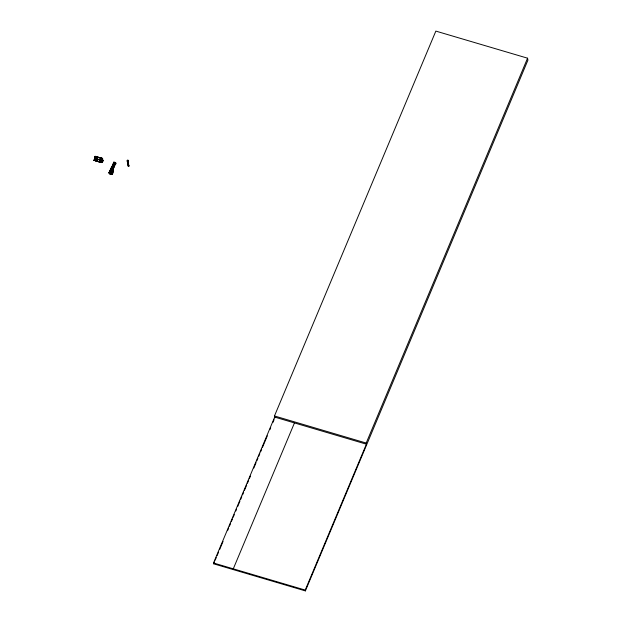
<?xml version="1.0" encoding="UTF-8"?>
<svg xmlns="http://www.w3.org/2000/svg" width="622" height="622" viewBox="0 0 622 622"><rect width="100%" height="100%" fill="white"/><g stroke="black" fill="none" stroke-linecap="round" stroke-linejoin="round"><path stroke-width="0.93" d="M94.995 158.019L95.423 158.602L95.003 157.778A4.572 1.081 -73.5 0 1 94.995 157.327L95.15 156.184L94.972 157.327A4.572 1.081 -73.5 0 0 94.987 157.685L95.088 158.252A3.413 0.809 -73.5 0 1 95.15 158.283L95.399 158.548M95.22 157.879L95.119 157.397A4.23 0.995 -73.5 0 1 95.127 157.063L95.127 156.643L94.995 157.039M102.591 158.991L102.591 158.369L102.428 159.512A4.572 1.081 -73.5 0 0 102.451 159.885L102.957 160.826L102.179 160.429L101.3 162.49M102.568 158.835L102.451 159.52A4.774 1.127 -73.5 0 0 102.451 159.885L102.482 160.002M102.568 159.123L102.568 159.248A4.23 0.995 -73.5 0 0 102.583 159.59L102.646 159.932M110.988 170.335L110.685 168.927L109.122 172.333C109.705 176.64 114.479 173.802 113.181 170.685M102.568 158.983L102.591 159.255A4.23 0.995 -73.5 0 0 102.607 159.597M109.301 173.04C108.71 172.286 109.837 173.919 111.447 173.795M102.443 159.248L102.529 158.54L94.979 156.472L102.537 158.462L95.01 156.581M110.708 169.378L109.122 172.9L111.906 173.631M112.714 170.047L111.447 173.009L112.014 174.214M113.391 170.7L112.971 169.542L113.282 170.319M95.298 156.651L95.275 157.42A4.766 1.127 -73.5 0 0 95.298 157.763L95.679 158.61M111.385 173.033C106.65 172.084 113.041 172.317 111.781 174.401C110.529 172.83 113.266 169.526 113.282 170.063M102.156 158.509L102.132 159.442M102.459 159.084L102.576 158.68M102.467 158.937L102.583 158.524L94.987 156.394L102.537 158.462M112.458 170.933L112.473 170.055L110.973 169.612L110.086 172.986M94.871 158.548L102.373 160.663L95.018 158.283M94.132 160.095L101.588 162.567L94.147 160.266M102.358 160.569L94.847 158.447L102.319 160.655M111.113 169.915L110.693 168.08L111.478 173.289L111.221 171.882M113.274 170.871L113.049 169.573M111.929 174.106L111.711 173.328L109.231 172.792L110.802 169.285L109.433 173.756M109.464 172.473L109.107 172.605M110.755 170.249L110.623 168.966L110.739 170.171M111.711 174.113L113.188 169.954L111.797 173.211L109.107 172.418L109.324 173.67M103.065 160.437L102.428 162.039L102.14 161.222L102.397 162.039L101.713 161.487L102.56 161.704L102.14 161.222L102.397 162.039L103.073 160.468L102.109 161.953L102.848 160.204A3.849 0.91 -73.5 0 0 102.7 160.087L102.723 160.095A3.849 0.91 -73.5 0 1 102.801 160.134L102.871 160.212M109.316 172.823L109.379 173.484M127.191 161.254C126.981 162.894 129.555 161.292 127.868 160.865M128.241 160.725L127.868 160.002L126.989 160.515L127.572 161.121L128.241 160.725L128.404 161.619M94.513 159.372L94.637 158.999L94.941 159.846L94.614 158.999L94.909 159.838L94.513 159.38M103.12 160.569L102.762 160.398L102.109 161.961L102.117 161.215L102.397 162.039L101.713 161.487L102.42 162.047L101.713 161.502M113.274 170.35L113.297 170.179M102.016 161.596L102.42 162.054L101.992 161.58M95.003 158.26L94.101 160.383L101.588 162.567L102.622 159.924M94.412 160.476L95.353 158.19M94.902 158.454L94.101 160.367L95.049 158.136M102.405 160.468L101.627 162.591L94.078 160.251M101.611 162.583L102.475 160.111M113.756 162.202L116.019 163.819C116.633 162.342 112.636 161.254 113.981 163.236M110.973 168.951L113.795 162.194M111.882 174.113L109.285 173.429L110.91 169.643M111.159 169.013L113.826 162.661M111.19 169.176L113.849 162.832M111.548 169.2L114.246 162.785M111.968 169.324L114.673 162.91M112.388 169.448L115.086 163.034M112.504 170.109L111.369 172.823L111.54 174.385M112.8 169.487L115.459 163.143L112.807 169.573M113.01 169.713L115.669 163.368M111.672 173.406L113.017 169.806M111.843 174.323L113.258 170.887M128.008 161.806L128.241 161.261L128.832 166.284L128.148 166.082L127.323 161.603L128.008 161.806L128.832 166.284M128.148 166.082L127.557 161.059L128.443 161.323M274.838 417.922L274.473 415.962L435.843 31.1L527.565 58.188L527.923 60.147L305.379 590.9L213.665 563.812L213.509 562.988L274.683 417.09L366.397 444.178L305.231 590.076L305.379 590.9M213.665 563.812L214.411 562.024M215.165 560.235L216.293 557.553M217.039 555.757L218.54 552.181M219.667 549.49L223.049 541.435M227.551 530.698L228.678 528.016M229.425 526.22L230.552 523.537M231.306 521.749L232.426 519.059M233.18 517.271L234.307 514.588M235.808 511.004L236.554 509.216M237.682 506.533L239.936 501.161M240.683 499.373L241.81 496.683M242.564 494.894L243.684 492.212M244.438 490.424L246.693 485.051M247.439 483.263L248.567 480.573M249.313 478.784L250.441 476.102M253.823 468.047L256.07 462.675M256.824 460.886L257.951 458.196M258.698 456.408L259.825 453.726M260.571 451.93L261.699 449.247M262.453 447.459L267.328 435.82M269.956 429.561L270.71 427.765M272.957 422.4L274.084 419.71M233.289 568.827L294.455 422.937M366.552 445.01L366.195 443.051L527.565 58.188M102.109 161.945L102.762 160.406M95.337 157.965L95.29 157.934A3.841 0.91 -73.5 0 0 95.22 157.879L95.329 158.33M102.381 160.46L102.824 160.157M110.973 170.117L110.685 168.927L112.971 169.542M111.61 174.417L111.999 174.137M111.595 173.833L111.913 173.6M110.817 169.324C109.215 168.601 114.588 170.786 113.041 169.923M111.431 173.445L111.307 172.846L109.806 172.403M111.633 174.315L109.425 173.375L109.596 173.771M128.373 165.538L129.065 165.74M102.622 160.725L102.638 160.484A3.413 0.809 -73.5 0 1 102.653 160.499M110.965 169.612L112.473 170.055M110.941 169.425L112.683 169.993M113.328 171.003L112.807 170.902L113.22 171.042M111.182 170.514L112.426 170.879M274.473 415.962L366.195 443.051M213.509 562.988L305.231 590.076M110.249 173.771L111.983 174.222M111.836 173.118L109.122 172.333M94.637 158.999L95.057 159.489M102.187 160.118L102.148 159.784A4.766 1.127 -73.5 0 1 102.132 159.426M94.995 157.801L94.987 157.685A4.766 1.127 -73.5 0 1 94.972 157.319M102.443 159.387L102.436 159.535A4.572 1.081 -73.5 0 0 102.475 159.885M95.119 157.397A4.23 0.995 -73.5 0 1 95.104 157.055M94.132 160.173L101.611 162.466L94.132 160.173"/></g></svg>
